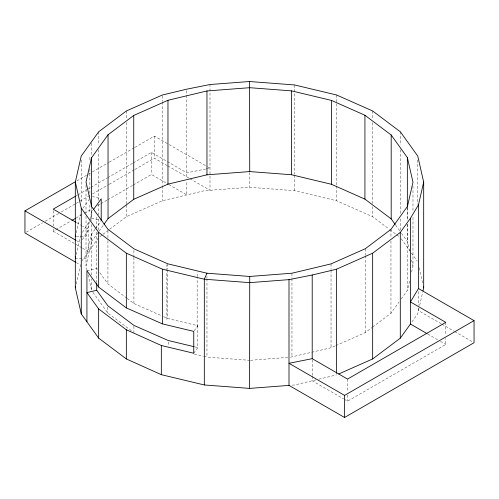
<?xml version="1.0" encoding="UTF-8"?>
<svg xmlns="http://www.w3.org/2000/svg" width="499" height="499" viewBox="0 0 499 499"><rect width="100%" height="100%" fill="white"/><g stroke="black" fill="none" stroke-linecap="round" stroke-linejoin="round"><path stroke-width="0.37" stroke-dasharray="2.5 1.87" d="M96.712 232.185L96.712 282.727M96.719 228.33L96.719 216.772M166.872 319.41L166.872 271.643M166.872 270.87L166.872 264.707M197.149 326.645L197.149 277.338M197.149 276.571L197.149 271.949M312.199 376.19L312.199 380.762L343.549 398.863M312.199 375.429L312.206 358.669M76.16 232.833L80.383 214.308M76.185 254.621L80.514 235.647M89.29 222.086L86.021 236.439L76.079 236.532M89.982 219.067L91.529 212.275L92.851 210.435M76.185 283.987L80.514 265.031L76.497 262.711M95.047 229.247L91.529 234.15L86.021 258.314L75.318 258.42M87.044 270.315L86.021 265.824L91.529 241.659L91.529 234.15M401.221 298.963L407.471 290.256L409.879 279.683M411.6 272.13L412.979 266.092L412.979 215.612M418.992 308.357L417.732 313.865L411.725 322.235M419.69 305.319L422.641 292.395M82.429 232.453L89.402 221.063M82.429 239.751L88.548 229.546L82.547 226.078M83.015 208.095L89.296 199.338M89.832 220.464L91.535 218.088L91.535 208.276M95.49 228.636L100.767 221.275M91.529 241.659L98.652 231.729M99.101 231.112L103.561 224.887M81.68 261.214L98.652 237.555M194.18 330.787L197.816 325.722L167.77 318.512L162.125 316.017M193.755 353.261L197.816 347.597L197.816 325.722M372.603 327.076L390.96 313.266L398.994 302.07M99.881 236.632L102.345 234.779M102.956 234.318L109.113 229.69M109.724 229.222L126.334 216.728L162.406 200.748L204.415 190.699L249.5 187.275L294.585 190.699L336.594 200.748L372.666 216.728L389.276 229.222M335.927 345.595L365.262 332.602L371.992 327.537M76.877 180.875L91.716 172.311M92.39 171.924L108.576 162.574M109.25 162.187L134.2 147.779M134.873 147.392L154.434 136.102L168.494 144.217M76.079 195.926L77.426 195.146M78.094 194.76L86.845 189.707M87.518 189.321L90.213 187.767M90.88 187.374L107.035 178.049M107.709 177.663L132.609 163.285M133.283 162.899L151.453 152.407L186.801 172.822L205.507 169.08M26.297 232.172L42.484 222.828M45.184 221.269L58.67 213.485M61.365 211.925L75.53 203.748M76.204 203.361L91.716 194.404M92.39 194.017L108.576 184.667M109.25 184.281L134.2 169.872M134.873 169.485L154.434 158.195L167.153 165.537M53.2 228.941L53.2 231.23L55.214 230.064M55.888 229.677L71.369 220.739M76.079 218.019L83.483 213.747M84.15 213.354L91.554 209.081M97.611 205.588L100.305 204.029M100.979 203.642L107.035 200.143M107.709 199.756L132.609 185.379M133.283 184.992L151.453 174.5L168.126 184.131M344.216 399.244L347.547 401.171L445.8 344.447L445.8 338.353M290.418 357.215L331.037 347.766L335.228 345.907M86.926 270.732L96.712 268.393L98.06 270.265M315.898 379.882L294.647 384.966L290.406 385.29M318.855 379.171L336.594 374.93M206.255 168.93L209.998 168.182L207.989 167.022M250.498 360.284L289.651 357.272M203.985 356.373L206.96 357.091L248.97 360.284M194.859 346.892L197.816 347.597M194.304 354.053L203.243 356.199M92.284 196.406L99.719 198.39M91.535 218.088L99.719 220.265M127.108 298.396L133.913 303.517L161.42 315.705M169.161 144.604L207.322 166.635M167.82 165.924L189.246 178.293M189.913 178.679L209.998 190.275L209.998 84.524M441.241 323.782L418.474 310.634L418.474 306.068M441.908 324.169L453.959 331.124M454.633 331.511L472.709 341.952M168.793 184.518L186.801 194.916L186.801 181.199M427.786 334.043L437.798 339.825M440.467 341.366L445.8 344.447M76.54 222.616L81.88 225.691M76.497 240.618L80.514 242.938M53.2 231.23L81.88 247.791M82.547 248.171L88.548 251.639L88.548 222.255M389.887 229.69L396.044 234.318M396.655 234.779L399.119 236.632M99.856 272.753L107.934 283.968L126.49 297.934M92.995 292.389L107.809 313.035L132.048 331.286M395.682 225.136L399.718 230.769M401.514 233.27L407.346 241.397L409.735 251.876M401.24 238.796L409.716 250.617M411.5 253.105L417.301 261.189M419.104 267.757L422.834 284.118M411.613 260.104L412.979 266.092M88.067 274.799L91.654 290.518L91.654 278.866M445.8 322.354L445.8 335.303M418.474 291.591L418.474 305.301M417.75 159.942L417.75 204.266M412.979 186.102L412.979 211.732M407.471 207.16L407.471 220.358M407.471 224.244L407.471 290.256M407.346 208.002L407.346 220.433M407.346 224.313L407.346 241.397M400.348 131.805L400.348 145.022M400.348 149.688L400.348 214.227M400.348 218.893L400.348 230.557M390.96 229.39L390.96 237.936M390.96 241.042L390.96 313.266M372.666 110.978L372.666 119.529M372.666 122.635L372.666 203.511M372.666 206.617L372.666 216.728M365.262 248.727L365.262 254.939M365.262 255.719L365.262 332.602M347.547 379.078L347.547 392.027M347.547 395.077L347.547 401.171M336.594 94.991L336.594 185.198M336.594 185.971L336.594 200.748M331.037 263.89L331.037 269.323M331.037 270.102L331.037 347.766M294.585 84.949L294.585 174.369M294.585 175.149L294.585 190.699M291.952 273.221L291.952 277.881M291.952 278.66L291.952 357.097M249.5 172.498L249.5 187.275M206.96 276.321L206.96 277.874M206.96 278.654L206.96 357.091M186.801 90.706L186.801 94.579M186.801 95.359L186.801 178.155M168.244 341.958L168.244 346.331M167.77 263.815L167.77 269.211M167.77 269.978L167.77 318.512M162.406 95.771L162.406 101.216M162.406 101.989L162.406 185.198M162.406 185.971L162.406 200.748M154.434 136.102L154.434 158.195M151.453 152.407L151.453 174.5M133.913 250.355L133.913 256.523M133.913 257.291L133.913 303.517M133.913 326.128L133.913 332.69M126.334 110.978L126.334 119.529M126.334 122.635L126.334 204.284M126.334 205.064L126.334 216.728M107.934 230.812L107.934 240.056M107.934 240.83L107.934 283.968M107.809 307.197L107.809 313.035M98.652 131.805L98.652 145.022M98.652 149.688L98.652 200.23M98.652 204.116L98.652 215.007M98.652 218.893L98.652 230.557M91.654 206.642L91.654 220.62M91.654 224.506L91.654 274.98M91.535 143.275L91.535 155.732M89.882 157.391L89.882 159.724M89.882 169.067L89.882 195.533M89.882 204.871L89.882 211.875M86.021 185.06L86.021 213.085M86.021 216.198L86.021 265.824M81.225 160.004L81.225 203.598M53.2 210.659L53.2 225.897"/><path stroke-width="0.75" d="M86.926 321.786L86.926 270.732L98.652 287.068L126.334 307.895L162.406 323.876L193.755 331.38L193.755 353.261L161.327 345.501L126.334 329.77L98.652 308.943L86.926 292.614L96.712 290.275L107.809 305.737L133.913 325.398L168.244 340.499L194.117 346.711M161.327 374.674L126.334 358.943L98.652 338.116L81.281 313.927L75.318 287.773L75.318 182.023L81.225 156.112L98.652 131.805L126.334 110.978L162.406 94.991L186.801 89.159L209.998 84.524L249.5 81.518L294.585 84.949L336.594 94.991L372.666 110.978L400.348 131.805L417.75 156.056L423.682 182.085L418.474 204.883L418.474 288.541L474.05 320.632L474.05 342.726L344.566 417.482L288.996 385.396L249.606 388.403L204.316 384.96L161.327 374.674L161.327 345.501M418.474 288.541L410.44 301.939L445.8 322.354L347.547 379.078L312.206 358.669L312.206 275.011L336.501 269.204L372.666 253.193L400.292 232.415L410.44 218.275L418.474 204.883M249.731 276.465L206.96 273.215L167.77 263.815L133.913 248.814L107.934 229.272L91.654 206.642L86.021 181.948L91.529 157.784L108.04 134.774L133.738 115.437L167.963 100.28L206.96 90.949L249.731 87.699L291.584 90.88L331.442 100.411L364.931 115.25L391.191 135.011L407.346 157.528L412.979 182.216L407.471 206.38L390.96 229.39L365.262 248.727L331.037 263.89L291.952 273.221L249.731 276.465L249.606 388.403M75.318 236.538L75.655 235.06M75.318 258.42L75.661 256.904M75.318 287.773L75.661 286.258M422.99 290.88L423.682 287.836L423.682 182.085M206.96 273.215L204.316 279.203L204.316 384.96M93.731 209.206L101.21 198.783L101.21 220.664M104.01 224.263L108.04 218.649L133.738 199.313L167.963 184.15L206.96 174.825L249.731 171.575L291.584 174.756L331.442 184.287L364.931 199.12L391.191 218.88L395.233 224.513M338.715 373.988L372.666 358.943L400.292 338.172L410.44 324.032L410.44 218.275M75.829 262.324L24.95 232.952L24.95 210.859L75.53 181.655M75.405 196.313L53.2 209.137L75.873 222.23M72.037 220.352L75.405 218.406M312.206 358.669L288.996 363.303L344.566 395.389L474.05 320.632M75.318 182.023L81.281 208.17L98.652 232.366L126.334 253.193L162.406 269.173L204.316 279.203L249.606 282.646L288.996 279.64L312.206 275.011M410.44 324.032L427.119 333.663M24.95 210.859L75.829 240.231M423.345 286.351L423.682 287.836M249.5 81.518L249.731 171.575M336.501 269.204L336.588 373.371M407.346 157.528L407.346 207.228M400.292 232.415L400.292 338.172M391.191 135.011L391.191 218.88M372.666 253.193L372.666 358.943M364.931 115.25L364.931 199.12M344.566 395.389L344.566 417.482M331.442 100.411L331.442 184.287M291.584 90.88L291.584 174.756M288.996 279.64L288.996 385.396M206.96 90.949L206.96 174.825M167.963 100.28L167.963 184.15M162.406 269.173L162.406 323.876M133.738 115.437L133.738 199.313M126.334 253.193L126.334 307.895M126.334 329.77L126.334 358.943M108.04 134.774L108.04 218.649M98.652 232.366L98.652 287.068M98.652 308.943L98.652 338.116M96.712 283.482L96.712 290.275M91.529 157.784L91.529 206.043M81.281 208.17L81.281 313.927"/></g></svg>
